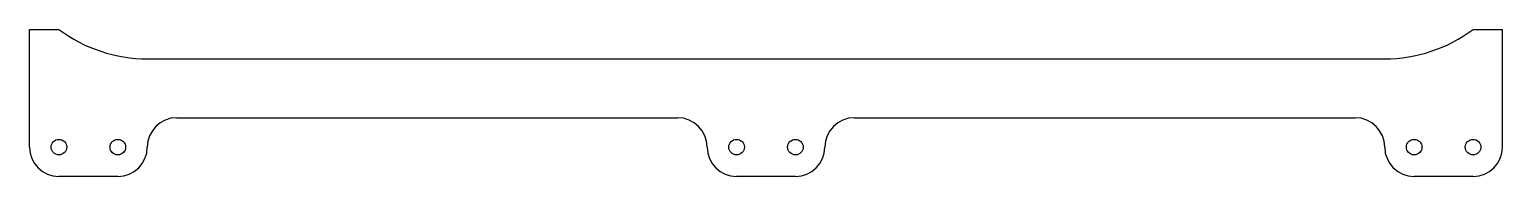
# Model space of a CAD drawing. Header units: millimetres. Extents: x -250 to 250, y -35 to 15.
import ezdxf

# ---------------------------------------------------------------- set-up
doc = ezdxf.new("R2010")
doc.units = ezdxf.units.MM

msp = doc.modelspace()

# ---------------------------------------------------------------- linework, layer by layer
at = {"color": 7, "linetype": 'Continuous', "lineweight": 25}
for p, q in [((-250, -25), (-250, 15)), ((-250, 15), (-240, 15)), ((240, 15), (250, 15)), ((250, -25), (250, 15)), ((-210, 5), (210, 5)), ((-200, -15), (-30, -15)), ((30, -15), (200, -15)), ((-220, -35), (-240, -35)), ((10, -35), (-10, -35)), ((240, -35), (220, -35))]:
    msp.add_line(p, q, dxfattribs=at)
for centre in [(-240, -25), (-220, -25), (-10, -25), (10, -25), (220, -25), (240, -25)]:
    msp.add_circle(centre, 2.65, dxfattribs=at)
for centre, radius, start, end in [((-210, 55), 50, 233.1301, 270), ((210, 55), 50, 270, 306.8699), ((-200, -25), 10, 90, 180), ((-30, -25), 10, 0, 90), ((30, -25), 10, 90, 180), ((200, -25), 10, 0, 90), ((-240, -25), 10, 180, 270), ((-220, -25), 10, 270, 0), ((-10, -25), 10, 180, 270), ((10, -25), 10, 270, 0), ((220, -25), 10, 180, 270), ((240, -25), 10, 270, 0)]:
    msp.add_arc(centre, radius, start, end, dxfattribs=at)

doc.saveas('drawing.dxf')
